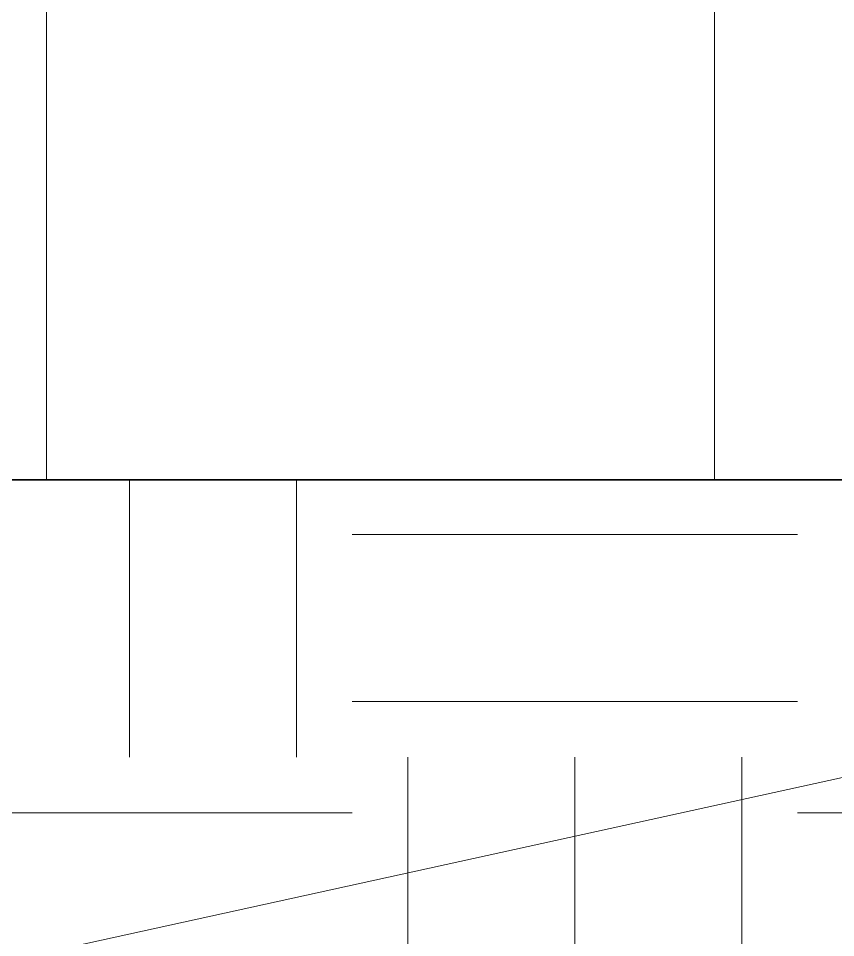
# Model space of a CAD drawing. Header units: inches. Extents: x -23445 to -32, y -314 to 853.
# Drawn here: x -9066.1 to -8978, y -49.3 to 49.7 of the extents above; entities that cross this region are included whole.
import ezdxf

# ---------------------------------------------------------------- set-up
doc = ezdxf.new("R2010")
doc.units = ezdxf.units.IN
doc.header["$MEASUREMENT"] = 0
doc.linetypes.add('Grid Line 1_2_', pattern=[0.875, 0.5, -0.125, 0.125, -0.125])
for name, color, linetype, lineweight in [('A-ANNO-IDEN', 131, 'Continuous', 9), ('A-FLOR-LEVL', 51, 'Continuous', 9), ('C-TOPO', 7, 'Continuous', 9), ('E-ELEC-EQPM', 71, 'Continuous', 9)]:
    doc.layers.add(name, color=color, linetype=linetype, lineweight=lineweight)

# ---------------------------------------------------------------- blocks, each defined once
blk = doc.blocks.new('Transformer-Dry-Type-Siemens - 6x6x6-1004770-Building Section - North_South looking West _ Fitness Center')
at = {"layer": 'E-ELEC-EQPM'}
for p, q in [((-22913.053, 0), (-22913.053, 72)), ((-22913.053, 72), (-22841.053, 72)), ((-22913.053, 72), (-22841.053, 72)), ((-22913.053, 0), (-22913.053, 72)), ((-22841.053, 72), (-22841.053, 0)), ((-22841.053, 72), (-22841.053, 0))]:
    blk.add_line(p, q, dxfattribs=at)

msp = doc.modelspace()

# ---------------------------------------------------------------- hatches: boundary and pattern name
at = {"layer": 'C-TOPO'}
h = msp.add_hatch(dxfattribs=at)
h.set_pattern_fill('FP_42', color=256, style=0, pattern_type=2)
h.set_pattern_definition([(0, (-21606.15, 72.08), (48, 48), [48, -48]), (0, (-21606.15, 90.08), (48, 48), [48, -48]), (0, (-21606.15, 108.08), (48, 48), [48, -48]), (90, (-21600.15, 114.08), (-48, 48), [48, -48]), (90, (-21582.15, 114.08), (-48, 48), [48, -48]), (90, (-21564.15, 114.08), (-48, 48), [48, -48])])
h.paths.add_polyline_path([(-9028.959, -99.619), (-7274.952, -99.619), (-7274.952, -48), (-7287.307, -48), (-7287.307, -36), (-7282.307, -36), (-7282.307, -6), (-8940.807, -6), (-8940.807, -36), (-8935.807, -36), (-8935.807, -48), (-8953.807, -48), (-8953.807, -36), (-8950.807, -36), (-8950.807, 0), (-9183.883, 0), (-9183.883, -99.619), (-9032.795, -99.619)], flags=0)

# ---------------------------------------------------------------- linework, layer by layer
at = {"layer": 'A-ANNO-IDEN', "color": 153}
msp.add_line((-8747.823, 18.275), (-9119.847, -63.346), dxfattribs=at)
at = {"layer": 'A-FLOR-LEVL', "linetype": 'Grid Line 1_2_'}
msp.add_line((-9377.376, 0), (-6327.092, 0), dxfattribs=at)
at = {"layer": 'C-TOPO', "lineweight": 35}
for p, q in [((-9183.883, 0), (-9037.307, 0)), ((-9037.307, 0), (-9010.743, 0)), ((-9010.743, 0), (-8967.155, 0))]:
    msp.add_line(p, q, dxfattribs=at)
at = {"layer": 'C-TOPO'}
for p, q in [((-9037.306, 0), (-9183.883, 0)), ((-9037.306, 0), (-9010.743, 0)), ((-9010.743, 0), (-8967.156, 0))]:
    msp.add_line(p, q, dxfattribs=at)

# ---------------------------------------------------------------- block references
at = {"layer": 'E-ELEC-EQPM'}
msp.add_blockref('Transformer-Dry-Type-Siemens - 6x6x6-1004770-Building Section - North_South looking West _ Fitness Center', (13849.996, 0), dxfattribs=at)

doc.saveas('drawing.dxf')
